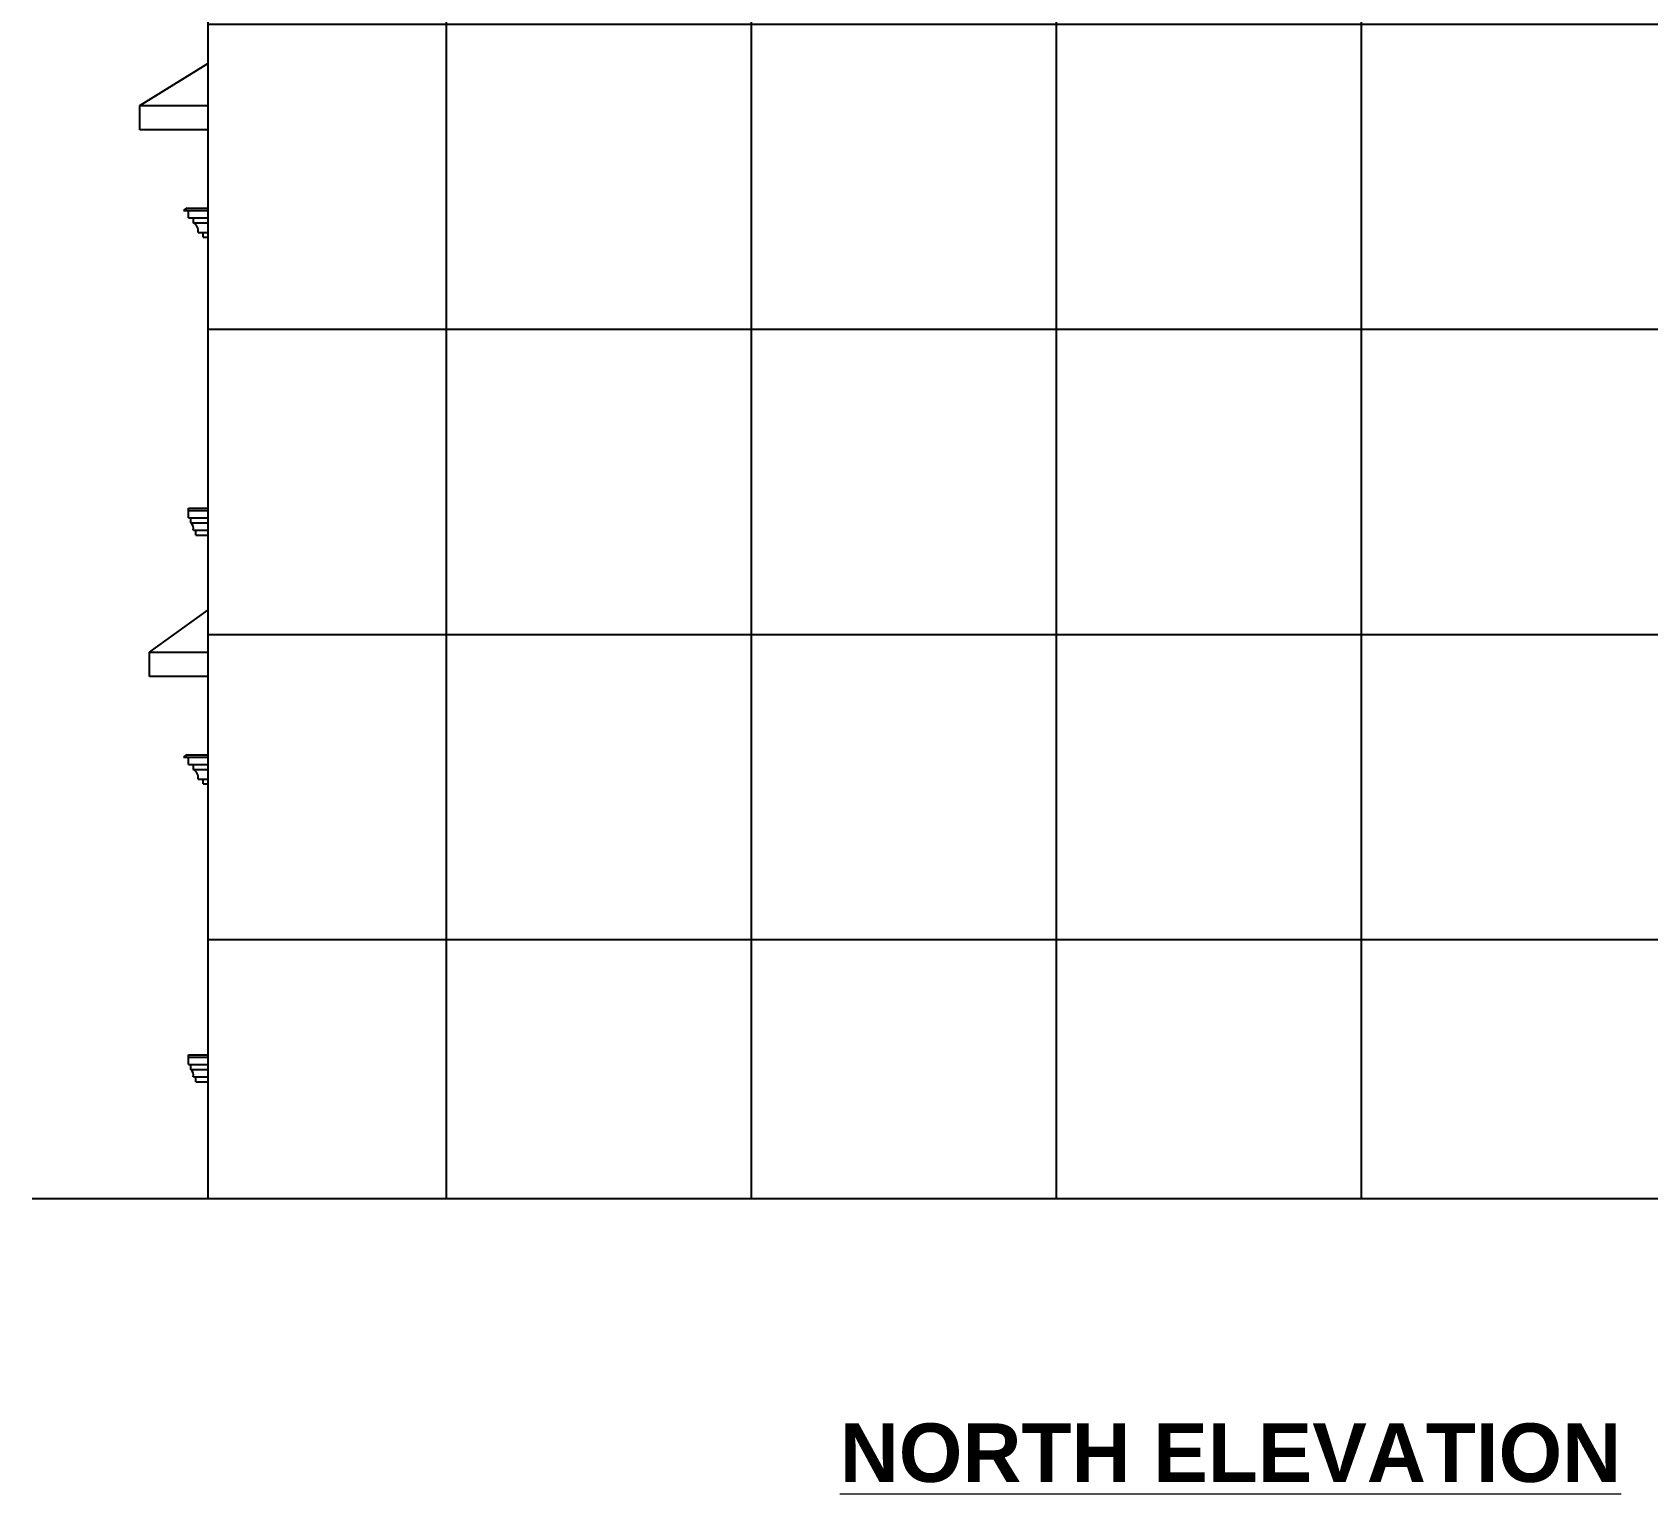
# Model space of a CAD drawing. Header units: inches. Extents: x 1397 to 20304, y -27267 to -746.
# Drawn here: x 17227.7 to 17558.7, y -21488.5 to -21189.1 of the extents above; entities that cross this region are included whole.
import ezdxf

# ---------------------------------------------------------------- set-up
doc = ezdxf.new("R2010")
doc.units = ezdxf.units.IN
doc.header["$LTSCALE"] = 17
doc.header["$MEASUREMENT"] = 0
for name, color, linetype, lineweight in [('25 BOT BAR', 12, 'Continuous', 25), ('OUTLINE', 1, 'Continuous', 25), ('TEXT', 231, 'Continuous', 20)]:
    doc.layers.add(name, color=color, linetype=linetype, lineweight=lineweight)

msp = doc.modelspace()

# ---------------------------------------------------------------- hatches: boundary and pattern name
at = {"layer": 'OUTLINE'}
h = msp.add_hatch(dxfattribs=at)
h.set_pattern_fill('NET', color=256, scale=500)
h.paths.add_polyline_path([(17724.12, -21092.11), (17724.12, -20980.11), (17724.12, -20859.49), (17724.12, -20832.11), (17263.66, -20832.11), (17263.66, -20868.11), (17263.66, -20980.11), (17263.66, -21092.11), (17263.66, -21204.11), (17263.66, -21316.11), (17263.66, -21428.11), (17724.12, -21428.11), (17724.12, -21316.11), (17724.12, -21204.11)])

# ---------------------------------------------------------------- linework, layer by layer
at = {"layer": '25 BOT BAR'}
for p, q in [((17263.66, -21092.11), (17263.66, -21204.11)), ((17249.66, -21204.11), (17263.66, -21195.49)), ((17263.66, -21195.49), (17263.66, -21204.11)), ((17249.66, -21204.11), (17263.66, -21204.11)), ((17249.66, -21209.11), (17249.66, -21204.11)), ((17263.66, -21204.11), (17263.66, -21316.11)), ((17263.66, -21209.11), (17249.66, -21209.11)), ((17259.41, -21225.11), (17258.66, -21225.61)), ((17258.66, -21225.61), (17263.66, -21225.61)), ((17259.41, -21225.11), (17263.66, -21225.11)), ((17259.66, -21227.11), (17259.66, -21225.61)), ((17259.66, -21227.11), (17263.66, -21227.11)), ((17260.66, -21228.11), (17260.66, -21227.11)), ((17260.66, -21228.11), (17263.66, -21228.11)), ((17261.66, -21230.11), (17263.66, -21230.11)), ((17262.66, -21231.11), (17262.66, -21230.11)), ((17262.66, -21231.11), (17263.66, -21231.11)), ((17259.66, -21286.61), (17263.66, -21286.61)), ((17259.66, -21287.11), (17259.66, -21286.61)), ((17259.66, -21288.61), (17259.66, -21287.11)), ((17259.66, -21287.11), (17263.66, -21287.11)), ((17259.66, -21288.61), (17263.66, -21288.61)), ((17260.16, -21289.61), (17260.16, -21288.61)), ((17260.16, -21289.61), (17263.66, -21289.61)), ((17260.66, -21291.11), (17263.66, -21291.11)), ((17261.16, -21292.11), (17261.16, -21291.11)), ((17261.16, -21292.11), (17263.66, -21292.11)), ((17251.66, -21316.11), (17263.66, -21307.49)), ((17263.66, -21307.49), (17263.66, -21316.11)), ((17251.66, -21316.11), (17263.66, -21316.11)), ((17251.66, -21321.11), (17251.66, -21316.11)), ((17263.66, -21316.11), (17263.66, -21428.11)), ((17263.66, -21321.11), (17251.66, -21321.11)), ((17259.41, -21337.11), (17258.66, -21337.61)), ((17258.66, -21337.61), (17263.66, -21337.61)), ((17259.41, -21337.11), (17263.66, -21337.11)), ((17259.66, -21339.11), (17259.66, -21337.61)), ((17259.66, -21339.11), (17263.66, -21339.11)), ((17260.66, -21340.11), (17260.66, -21339.11)), ((17260.66, -21340.11), (17263.66, -21340.11)), ((17261.66, -21342.11), (17263.66, -21342.11)), ((17262.66, -21343.11), (17262.66, -21342.11)), ((17262.66, -21343.11), (17263.66, -21343.11)), ((17259.66, -21398.61), (17263.66, -21398.61)), ((17259.66, -21399.11), (17259.66, -21398.61)), ((17259.66, -21400.61), (17259.66, -21399.11)), ((17259.66, -21399.11), (17263.66, -21399.11)), ((17259.66, -21400.61), (17263.66, -21400.61)), ((17260.16, -21401.61), (17260.16, -21400.61)), ((17260.16, -21401.61), (17263.66, -21401.61)), ((17260.66, -21403.11), (17263.66, -21403.11)), ((17261.16, -21404.11), (17261.16, -21403.11)), ((17261.16, -21404.11), (17263.66, -21404.11)), ((17263.66, -21428.11), (17227.66, -21428.11)), ((17724.12, -21428.11), (17263.66, -21428.11))]:
    msp.add_line(p, q, dxfattribs=at)
for centre, radius, start, end in [((17259.74, -21229.82), 1.93, 351.2663, 61.8638), ((17259.22, -21290.76), 1.48, 346.2102, 50.6596), ((17259.74, -21341.82), 1.93, 351.2663, 61.8638), ((17259.22, -21402.76), 1.48, 346.2102, 50.6596)]:
    msp.add_arc(centre, radius, start, end, dxfattribs=at)

# ---------------------------------------------------------------- texts
at = {"layer": 'TEXT', "insert": (17473.21, -21474.11), "char_height": 12, "width": 396.2985, "attachment_point": 2}
msp.add_mtext('{\\fArial|b1|i0|c0|p34;\\LNORTH ELEVATION}', dxfattribs=at)

doc.saveas('drawing.dxf')
